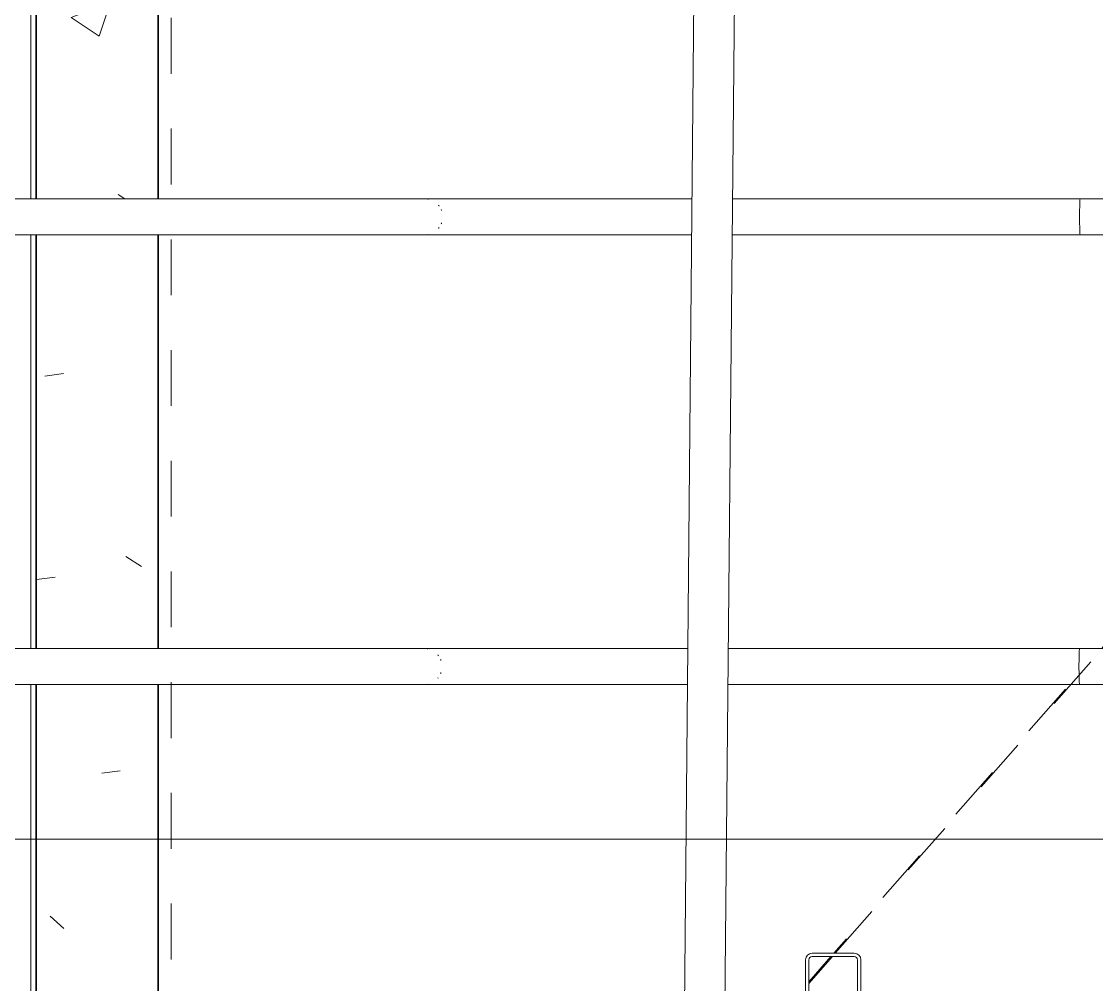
# Model space of a CAD drawing. Header units: metres. Extents: x -3 to 175, y -5 to 18.
# Drawn here: x 24.747 to 26.688, y 2.496 to 4.236 of the extents above; entities that cross this region are included whole.
import ezdxf

# ---------------------------------------------------------------- set-up
doc = ezdxf.new("R2010")
doc.units = ezdxf.units.M
doc.linetypes.add('Basculante', pattern=[0.003969, 0.002381, -0.001587])
for name, color, linetype, lineweight in [('A-GENM', 7, 'Continuous', 9), ('A-WALL-PATT', 7, 'Continuous', 35), ('G-ANNO-SYMB', 7, 'Continuous', 9), ('I-WALL', 7, 'Continuous', 9), ('P-PIPE', 7, 'Continuous', 9), ('S-COLS', 7, 'Continuous', 9)]:
    doc.layers.add(name, color=color, linetype=linetype, lineweight=lineweight)

# ---------------------------------------------------------------- blocks, each defined once
blk = doc.blocks.new('M_Estanque Alimentación - M_Estanque Alimentación-2947143-N-Estancos')
at = {"layer": 'A-GENM', "color": 9, "linetype": 'Basculante', "true_color": 0xc0c0c0}
for p, q in [((1.3302, -1.1788), (0.0917, -0.0935)), ((0.1017, -0.1035), (1.3302, -1.1813)), ((1.3847, -1.2265), (1.3362, -1.184)), ((1.3362, -1.1866), (1.3817, -1.2265)), ((-2.5594, -2.378), (2.6989, -2.378)), ((-2.5586, -2.378), (2.6943, -2.378))]:
    blk.add_line(p, q, dxfattribs=at)
blk = doc.blocks.new('FCA_N_Columna de acero - 100x100mm-V32-N-Estancos')
at = {"layer": 'S-COLS'}
for p, q in [((-0.038, 0.05), (0.038, 0.05)), ((0.038, 0.044), (-0.038, 0.044)), ((-0.05, -0.038), (-0.05, 0.038)), ((-0.044, 0.038), (-0.044, -0.038)), ((0.044, -0.038), (0.044, 0.038)), ((0.05, 0.038), (0.05, -0.038)), ((-0.038, -0.044), (0.038, -0.044)), ((0.038, -0.05), (-0.038, -0.05))]:
    blk.add_line(p, q, dxfattribs=at)
for centre, radius, start, end in [((-0.038, 0.038), 0.012, 90, 180), ((-0.038, 0.038), 0.006, 90, 180), ((0.038, 0.038), 0.012, 360, 90), ((0.038, 0.038), 0.006, 360, 90), ((-0.038, -0.038), 0.012, 180, 270), ((-0.038, -0.038), 0.006, 180, 270), ((0.038, -0.038), 0.012, 270, 360), ((0.038, -0.038), 0.006, 270, 360)]:
    blk.add_arc(centre, radius, start, end, dxfattribs=at)
blk = doc.blocks.new('M_Tramo tube Alim-01 - M_Tramo tube Alim-01-2962886-N-Estancos')
at = {"layer": 'P-PIPE'}
for p, q in [((-0.065, 0), (-0.065, -0.387)), ((0, -0.387), (0, 0))]:
    blk.add_line(p, q, dxfattribs=at)
at = {"layer": 'P-PIPE', "flags": 128}
for points in [[(-0.065, -1.0148), (-0.065, -1.0107), (-0.065, -0.9714), (-0.065, -0.9313), (-0.065, -0.8904), (-0.065, -0.8488), (-0.065, -0.8065), (-0.065, -0.7638), (-0.065, -0.7205), (-0.065, -0.6768), (-0.065, -0.6327), (-0.065, -0.5884), (-0.065, -0.5438), (-0.065, -0.4991), (-0.065, -0.4544), (-0.065, -0.4096), (-0.065, -0.387)], [(0, -0.387), (0, -0.4318), (0, -0.4765), (0, -0.5213), (0, -0.5659), (0, -0.6104), (0, -0.6546), (0, -0.6985), (0, -0.742), (0, -0.785), (0, -0.8275), (0, -0.8695), (0, -0.9107), (0, -0.9513), (0, -0.991), (0, -1.0154)], [(-0.065, -1.5707), (-0.065, -1.5656), (-0.065, -1.5588), (-0.065, -1.5503), (-0.065, -1.54), (-0.065, -1.5279), (-0.065, -1.5142), (-0.065, -1.4987), (-0.065, -1.4816), (-0.065, -1.4628), (-0.065, -1.4425), (-0.065, -1.4205), (-0.065, -1.397), (-0.065, -1.372), (-0.065, -1.3456), (-0.065, -1.3177), (-0.065, -1.2884), (-0.065, -1.2578), (-0.065, -1.2259), (-0.065, -1.1928), (-0.065, -1.1586), (-0.065, -1.1231), (-0.065, -1.0879)], [(0, -1.0885), (0, -1.1049), (0, -1.1408), (0, -1.1757), (0, -1.2094), (0, -1.2419), (0, -1.2731), (0, -1.3031), (0, -1.3317), (0, -1.3589), (0, -1.3846), (0, -1.4088), (0, -1.4316), (0, -1.4527), (0, -1.4723), (0, -1.4903), (0, -1.5066), (0, -1.5212), (0, -1.5341), (0, -1.5453), (0, -1.5547), (0, -1.5624), (0, -1.5683), (0, -1.5707)], [(-0.065, -1.5707), (-0.065, -1.5718), (-0.065, -1.5754), (-0.065, -1.5813), (-0.065, -1.5895), (-0.065, -1.6), (-0.065, -1.6129), (-0.065, -1.6281), (-0.065, -1.6455), (-0.065, -1.6651), (-0.065, -1.687), (-0.065, -1.7111), (-0.065, -1.7372), (-0.065, -1.7655), (-0.065, -1.7958), (-0.065, -1.8281), (-0.065, -1.8624), (-0.065, -1.8985), (-0.065, -1.9365), (-0.065, -1.9763), (-0.065, -2.0178), (-0.065, -2.0285)], [(0, -2.0285), (0, -2.0169), (0, -1.9755), (0, -1.9358), (0, -1.8978), (0, -1.8617), (0, -1.8275), (0, -1.7952), (0, -1.7649), (0, -1.7367), (0, -1.7106), (0, -1.6866), (0, -1.6647), (0, -1.6451), (0, -1.6277), (0, -1.6126), (0, -1.5998), (0, -1.5893), (0, -1.5811), (0, -1.5753), (0, -1.5718), (0, -1.5707)], [(-0.065, -2.0285), (-0.065, -2.0609), (-0.065, -2.1056), (-0.065, -2.1517), (-0.065, -2.1994), (-0.065, -2.2483), (-0.065, -2.2986), (-0.065, -2.35), (-0.065, -2.4026), (-0.065, -2.4561), (-0.065, -2.5106), (-0.065, -2.566), (-0.065, -2.6222), (-0.065, -2.679), (-0.065, -2.7364), (-0.065, -2.7943), (-0.065, -2.8526), (-0.065, -2.91)], [(0, -2.91), (0, -2.8514), (0, -2.7931), (0, -2.7352), (0, -2.6778), (0, -2.621), (0, -2.5649), (0, -2.5096), (0, -2.4551), (0, -2.4015), (0, -2.349), (0, -2.2976), (0, -2.2473), (0, -2.1984), (0, -2.1508), (0, -2.1047), (0, -2.06), (0, -2.0285)]]:
    blk.add_lwpolyline(points, dxfattribs=at)
at = {"layer": 'P-PIPE'}
for points in [[(-0.0325, -0.3881), (-0.0363, -0.3881), (-0.0438, -0.388), (-0.0538, -0.3878), (-0.0612, -0.3876), (-0.0652, -0.3872), (-0.0652, -0.387), (-0.0645, -0.3869)], [(-0.0005, -0.3869), (0.0002, -0.387), (0.0002, -0.3872), (-0.0038, -0.3876), (-0.0112, -0.3878), (-0.0212, -0.388), (-0.0287, -0.3881), (-0.0325, -0.3881)], [(-0.0519, -1.5446), (-0.0524, -1.545), (-0.0529, -1.5454), (-0.0534, -1.5458)], [(-0.0436, -1.5401), (-0.0442, -1.5403), (-0.0448, -1.5406), (-0.0454, -1.5408)], [(-0.0196, -1.5408), (-0.0202, -1.5406), (-0.0208, -1.5403), (-0.0214, -1.5401)], [(-0.0116, -1.5458), (-0.0121, -1.5453), (-0.0126, -1.545), (-0.0131, -1.5446)], [(0, -1.5707), (0, -1.5688), (-0.0002, -1.5669), (-0.0005, -1.565)]]:
    blk.add_open_spline(points, degree=3, dxfattribs=at)
blk.add_open_spline([(-0.0642, -1.5636), (-0.0643, -1.5641), (-0.065, -1.5674), (-0.0651, -1.5708), (-0.0649, -1.5738)], degree=3, knots=[0.4303989, 0.4303989, 0.4303989, 0.4303989, 0.4444444, 0.5304899, 0.5304899, 0.5304899, 0.5304899], dxfattribs=at)
blk = doc.blocks.new('M_Tramo tube Alim-01 - M_Tramo tube Alim-01-V66-N-Estancos')
at = {"layer": 'P-PIPE'}
for p, q in [((-0.065, 0), (-0.065, -0.387)), ((0, -0.387), (0, -0.0082))]:
    blk.add_line(p, q, dxfattribs=at)
at = {"layer": 'P-PIPE', "flags": 128}
for points in [[(-0.065, -1.0213), (-0.065, -1.0107), (-0.065, -0.9714), (-0.065, -0.9313), (-0.065, -0.8904), (-0.065, -0.8488), (-0.065, -0.8065), (-0.065, -0.7638), (-0.065, -0.7205), (-0.065, -0.6768), (-0.065, -0.6327), (-0.065, -0.5884), (-0.065, -0.5438), (-0.065, -0.4991), (-0.065, -0.4544), (-0.065, -0.4096), (-0.065, -0.387)], [(0, -0.387), (0, -0.4318), (0, -0.4765), (0, -0.5213), (0, -0.5659), (0, -0.6104), (0, -0.6546), (0, -0.6985), (0, -0.742), (0, -0.785), (0, -0.8275), (0, -0.8695), (0, -0.9107), (0, -0.9513), (0, -0.991), (0, -1.0219)], [(-0.065, -1.5707), (-0.065, -1.5656), (-0.065, -1.5588), (-0.065, -1.5503), (-0.065, -1.54), (-0.065, -1.5279), (-0.065, -1.5142), (-0.065, -1.4987), (-0.065, -1.4816), (-0.065, -1.4628), (-0.065, -1.4425), (-0.065, -1.4205), (-0.065, -1.397), (-0.065, -1.372), (-0.065, -1.3456), (-0.065, -1.3177), (-0.065, -1.2884), (-0.065, -1.2578), (-0.065, -1.2259), (-0.065, -1.1928), (-0.065, -1.1586), (-0.065, -1.1231), (-0.065, -1.0943)], [(0, -1.0949), (0, -1.1049), (0, -1.1408), (0, -1.1757), (0, -1.2094), (0, -1.2419), (0, -1.2731), (0, -1.3031), (0, -1.3317), (0, -1.3589), (0, -1.3846), (0, -1.4088), (0, -1.4316), (0, -1.4527), (0, -1.4723), (0, -1.4903), (0, -1.5066), (0, -1.5212), (0, -1.5341), (0, -1.5453), (0, -1.5547), (0, -1.5624), (0, -1.5683), (0, -1.5707)], [(-0.065, -1.5707), (-0.065, -1.5718), (-0.065, -1.5754), (-0.065, -1.5813), (-0.065, -1.5895), (-0.065, -1.6), (-0.065, -1.6129), (-0.065, -1.6281), (-0.065, -1.6455), (-0.065, -1.6651), (-0.065, -1.687), (-0.065, -1.7111), (-0.065, -1.7372), (-0.065, -1.7655), (-0.065, -1.7958), (-0.065, -1.8281), (-0.065, -1.8624), (-0.065, -1.8985), (-0.065, -1.9365), (-0.065, -1.9763), (-0.065, -2.0178), (-0.065, -2.0274)], [(0, -2.0274), (0, -2.0169), (0, -1.9755), (0, -1.9358), (0, -1.8978), (0, -1.8617), (0, -1.8275), (0, -1.7952), (0, -1.7649), (0, -1.7367), (0, -1.7106), (0, -1.6866), (0, -1.6647), (0, -1.6451), (0, -1.6277), (0, -1.6126), (0, -1.5998), (0, -1.5893), (0, -1.5811), (0, -1.5753), (0, -1.5718), (0, -1.5707)], [(-0.065, -2.0274), (-0.065, -2.0609), (-0.065, -2.1056), (-0.065, -2.1517), (-0.065, -2.1994), (-0.065, -2.2483), (-0.065, -2.2986), (-0.065, -2.35), (-0.065, -2.4026), (-0.065, -2.4561), (-0.065, -2.5106), (-0.065, -2.566), (-0.065, -2.6222), (-0.065, -2.679), (-0.065, -2.7364), (-0.065, -2.7943), (-0.065, -2.8526), (-0.065, -2.91)], [(0, -2.91), (0, -2.8514), (0, -2.7931), (0, -2.7352), (0, -2.6778), (0, -2.621), (0, -2.5649), (0, -2.5096), (0, -2.4551), (0, -2.4015), (0, -2.349), (0, -2.2976), (0, -2.2473), (0, -2.1984), (0, -2.1508), (0, -2.1047), (0, -2.06), (0, -2.0274)]]:
    blk.add_lwpolyline(points, dxfattribs=at)
at = {"layer": 'P-PIPE'}
for points in [[(-0.0325, -0.3881), (-0.0363, -0.3881), (-0.0438, -0.388), (-0.0538, -0.3878), (-0.0612, -0.3876), (-0.0652, -0.3872), (-0.0652, -0.387), (-0.0645, -0.3869)], [(-0.0005, -0.3869), (0.0002, -0.387), (0.0002, -0.3872), (-0.0038, -0.3876), (-0.0112, -0.3878), (-0.0212, -0.388), (-0.0287, -0.3881), (-0.0325, -0.3881)], [(-0.0519, -1.5446), (-0.0524, -1.545), (-0.0529, -1.5454), (-0.0534, -1.5458)], [(-0.0436, -1.5401), (-0.0442, -1.5403), (-0.0448, -1.5406), (-0.0454, -1.5408)], [(-0.0196, -1.5408), (-0.0202, -1.5406), (-0.0208, -1.5403), (-0.0214, -1.5401)], [(-0.0116, -1.5458), (-0.0118, -1.5456), (-0.012, -1.5454), (-0.0122, -1.5452)], [(0, -1.5707), (0, -1.5688), (-0.0002, -1.5669), (-0.0005, -1.565)]]:
    blk.add_open_spline(points, degree=3, dxfattribs=at)
blk.add_open_spline([(-0.0642, -1.5636), (-0.0643, -1.5641), (-0.065, -1.5674), (-0.0651, -1.5708), (-0.0649, -1.5738)], degree=3, knots=[0.4303989, 0.4303989, 0.4303989, 0.4303989, 0.4444444, 0.5304899, 0.5304899, 0.5304899, 0.5304899], dxfattribs=at)

msp = doc.modelspace()

# ---------------------------------------------------------------- hatches: boundary and pattern name
at = {"layer": 'A-WALL-PATT', "lineweight": 9}
h = msp.add_hatch(dxfattribs=at)
h.set_pattern_fill('FP_1', color=256, style=0, pattern_type=2)
h.set_pattern_definition([(50, (30.7992, 0), (0.728738, -0.06376), [0.0762, -0.8382]), (355, (30.7992, 0), (-0.14097, 0.764224), [0.06096, -0.67056]), (100.451, (30.85994, -0.0053), (0.58777, 0.70047), [0.06476, -0.71236]), (46.184, (30.7992, 0.2032), (1.084314, -0.168175), [0.1143, -1.257]), (96.636, (30.8896, 0.1892), (0.94999, 0.98975), [0.09714, -1.069]), (351.184, (30.7992, 0.2032), (0.94969, 0.99015), [0.09144, -1.006]), (21, (30.9008, 0.1524), (0.606457, -0.409065), [0.0762, -0.8382]), (326, (30.9008, 0.1524), (0.24721, 0.73675), [0.06096, -0.67056]), (71.451, (30.95135, 0.1183), (0.85367, 0.327687), [0.06476, -0.71236]), (37.5, (30.7992, 0), (0.0123552, 0.3382243), [0.03353, -0.6289, 0.03353, -0.64719, -0.6731]), (37.5, (30.7992, 0), (0.0123552, 0.3382243), [-1.343, 0.03353, -0.63957]), (7.5, (30.7992, 0), (0.2672815, 0.4007255), [0.03353, -0.35458, 0.03353, -0.61366, -0.25654]), (7.5, (30.7992, 0), (0.2672815, 0.4007255), [-1.035, 0.03353, -0.22301]), (327.5, (30.57264, 0), (0.542363, -0.022921), [0.03353, -0.22047, 0.03353, -0.75895, -1.052]), (327.5, (30.57264, 0), (0.542363, -0.022921), [-1.046, 0.03353, -1.018]), (317.5, (30.47104, 0), (0.592516, 0.101701), [0.03353, -0.29667, 0.03353, -0.49276, -0.74676]), (317.5, (30.47104, 0), (0.592516, 0.101701), [-0.85649, 0.03353, -0.71323])])
h.paths.add_polyline_path([(24.9936, -0.027), (24.9936, 3.0387), (24.7736, 3.0384), (24.7736, -0.027)])
h.paths.add_polyline_path([(24.7736, 3.1033), (24.9936, 3.1034), (24.9936, 3.8511), (24.7736, 3.8508), (24.7736, 3.1033)])
h.paths.add_polyline_path([(24.7743, 3.9157), (24.9936, 3.9158), (24.9936, 4.8287), (24.7736, 4.8287), (24.7736, 3.9157)])
h.paths.add_polyline_path([(24.7736, 4.8937), (24.9936, 4.8937), (24.9936, 5.8481), (24.813, 5.8491), (24.813, 5.9111), (24.9936, 5.9111), (24.9936, 6.1391), (24.813, 6.1391), (24.813, 6.2121), (24.9936, 6.2121), (24.9936, 6.93), (24.813, 6.93), (24.813, 7.0031), (24.9936, 7.0031), (24.9936, 7.255), (24.813, 7.2561), (24.813, 7.318), (24.9936, 7.318), (24.9936, 8.4154), (24.7736, 8.4154), (24.7736, 4.9051)])
h.paths.add_polyline_path([(24.7736, 8.4804), (24.9936, 8.4804), (24.9936, 9.3746), (24.7736, 9.3744), (24.7736, 8.7565)])
h.paths.add_polyline_path([(24.7997, 9.4393), (24.9936, 9.4394), (24.9936, 10.1802), (24.7736, 10.1802), (24.7736, 9.4393), (24.7872, 9.4393)])
h.paths.add_polyline_path([(24.8655, 10.2451), (24.9936, 10.2451), (24.9936, 13.1528), (24.7736, 13.1528), (24.7736, 10.2451), (24.853, 10.2451)])

# ---------------------------------------------------------------- linework, layer by layer
at = {"layer": 'G-ANNO-SYMB', "lineweight": 18}
msp.add_line((21.0557, 2.7588), (31.4318, 2.7588), dxfattribs=at)
at = {"layer": 'I-WALL'}
for p, q in [((24.7636, 3.9154), (24.7636, 4.8287)), ((24.7636, 3.1032), (24.7636, 3.851)), ((24.7636, -0.037), (24.7636, 3.0386))]:
    msp.add_line(p, q, dxfattribs=at)
at = {"layer": 'I-WALL', "lineweight": 35}
for p, q in [((24.7736, 4.8287), (24.7736, 3.9157)), ((24.9936, 3.9158), (24.9936, 4.8287)), ((24.7736, 3.851), (24.7736, 3.1033)), ((24.9936, 3.1034), (24.9936, 3.8512)), ((24.7736, 3.0386), (24.7736, -0.027)), ((24.9936, 0.934), (24.9936, 3.039))]:
    msp.add_line(p, q, dxfattribs=at)
at = {"layer": 'P-PIPE'}
for p, q in [((25.9674, 4.9514), (25.9321, 1.1539)), ((26.0051, 1.1539), (26.0404, 4.9507))]:
    msp.add_line(p, q, dxfattribs=at)

# ---------------------------------------------------------------- block references
at = {"layer": 'A-GENM', "color": 9, "linetype": 'Basculante', "true_color": 0xc0c0c0, "rotation": 269.9999999999997}
msp.add_blockref('M_Estanque Alimentación - M_Estanque Alimentación-2947143-N-Estancos', (27.3951, 3.8831), dxfattribs=at)
at = {"layer": 'P-PIPE', "rotation": 269.9999999999997}
for name, p in [('M_Tramo tube Alim-01 - M_Tramo tube Alim-01-2962886-N-Estancos', (27.0456, 3.8508)), ('M_Tramo tube Alim-01 - M_Tramo tube Alim-01-V66-N-Estancos', (27.0445, 3.0384))]:
    msp.add_blockref(name, p, dxfattribs=at)
at = {"layer": 'S-COLS'}
msp.add_blockref('FCA_N_Columna de acero - 100x100mm-V32-N-Estancos', (26.2126, 2.5029), dxfattribs=at)

doc.saveas('drawing.dxf')
